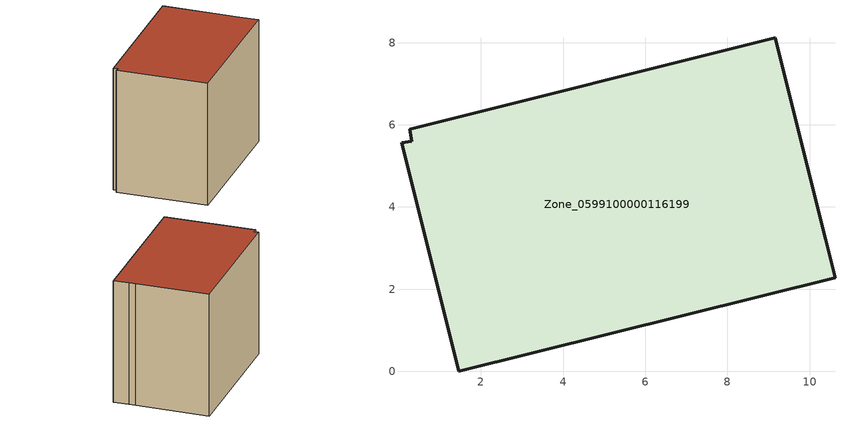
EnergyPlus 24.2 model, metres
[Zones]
Zone_0599100000116199
 floor ground (C_G): 0.07,5.56 0.32,5.6 0.27,5.9 9.17,8.12 10.29,3.63 10.39,3.21 10.62,2.28 1.46,0 z0
 wall outside (C_F): 10.29,3.63 9.17,8.12 0.27,5.9 0.32,5.6 0.07,5.56 1.46,0 10.62,2.28 10.39,3.21 10.29,3.63 z0:7.96
 roof outside (C_R): 0.32,5.6 0.07,5.56 1.46,0 10.62,2.28 10.39,3.21 10.29,3.63 9.17,8.12 0.27,5.9 z7.96
[BUILDING]
Pand.0599100000116199: North Axis=0; Terrain=City; Loads Convergence Tolerance Value=0.04; Temperature Convergence Tolerance Value=0.4; Solar Distribution=FullExterior; Maximum Number of Warmup Days=25; Minimum Number of Warmup Days=1
[Site:Location]
Rotterdam.The.Hague.AP_ZH_NLD Design_Conditions: Latitude=51.96; Longitude=4.45; Time Zone=1; Elevation=-4.5
[SITE:GROUNDTEMPERATURE:BUILDINGSURFACE]
18, 18, 18, 18, 18, 18, 18, 18, 18, 18, 18, 18
[MATERIAL] Thermal Absorptance=0.9; Solar Absorptance=0.7; Visible Absorptance=0.7
Name | Roughness | Thickness | Conductivity | Density | Specific Heat
G.TI.1965-1974 | MediumSmooth | 0.15 | 0.882353 | 540 | 1210
F.TI.1965-1974 | Rough | 0.3 | 0.697674 | 1920 | 840
R.TI.1965-1974 | MediumRough | 0.2 | 0.232558 | 1500 | 1000
[CONSTRUCTION]
C_G: G.TI.1965-1974
C_F: F.TI.1965-1974
C_R: R.TI.1965-1974
[ZONE]
Zone_0599100000116199: Type=1; Multiplier=1; Ceiling Height=Autocalculate; Volume=Autocalculate; Floor Area=autocalculate; Part of Total Floor Area=Yes
[ZONEINFILTRATION:DESIGNFLOWRATE]
Infil_Zone_0599100000116199: Zone or ZoneList or Space or SpaceList=Zone_0599100000116199; Schedule=AlwaysOn; Design Flow Rate Calculation Method=Flow/Area; Flow Rate per Floor Area=0.003; Constant Term Coefficient=1; Temperature Term Coefficient=0; Velocity Term Coefficient=0; Velocity Squared Term Coefficient=0
[HVACTEMPLATE:ZONE:IDEALLOADSAIRSYSTEM]
Zone_0599100000116199: Maximum Heating Supply Air Temperature=50; Minimum Cooling Supply Air Temperature=13; Maximum Heating Supply Air Humidity Ratio=0.0156; Minimum Cooling Supply Air Humidity Ratio=0.0077; Heating Limit=NoLimit; Cooling Limit=NoLimit; Dehumidification Control Type=ConstantSensibleHeatRatio; Cooling Sensible Heat Ratio=0.7; Dehumidification Setpoint=60; Humidification Control Type=None; Humidification Setpoint=30; Outdoor Air Method=None; Outdoor Air Flow Rate per Person=0.00944; Outdoor Air Flow Rate per Zone Floor Area=0; Outdoor Air Flow Rate per Zone=0; Demand Controlled Ventilation Type=None; Outdoor Air Economizer Type=NoEconomizer; Heat Recovery Type=None; Sensible Heat Recovery Effectiveness=0.7; Latent Heat Recovery Effectiveness=0.65
[ZONECONTROL:THERMOSTAT]
ThermostatControl_Zone_0599100000116199: Zone or ZoneList=Zone_0599100000116199; Control Type Schedule=DualSetpointControlType; Control 1=Thermostat_Zone_0599100000116199; Temperature Difference Between Cutout And Setpoint=0
[THERMOSTATSETPOINT:DUALSETPOINT]
Thermostat_Zone_0599100000116199: Heating Setpoint Temperature Schedule=HeatingSetpoint_Zone_0599100000116199; Cooling Setpoint Temperature Schedule=CoolingSetpoint_Zone_0599100000116199
[SCHEDULE:COMPACT]
HeatingSetpoint_Zone_0599100000116199: Through: 12/31, For: AllDays, Until: 24:00, 21
CoolingSetpoint_Zone_0599100000116199: Through: 12/31, For: AllDays, Until: 24:00, 24
DualSetpointControlType: Through: 12/31, For: AllDays, Until: 24:00, 4
AlwaysOn: Through: 12/31, For: AllDays, Until: 24:00, 1
